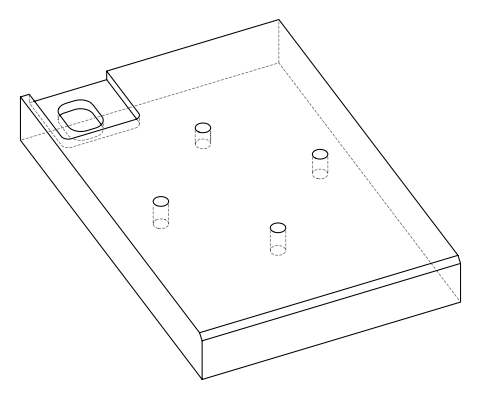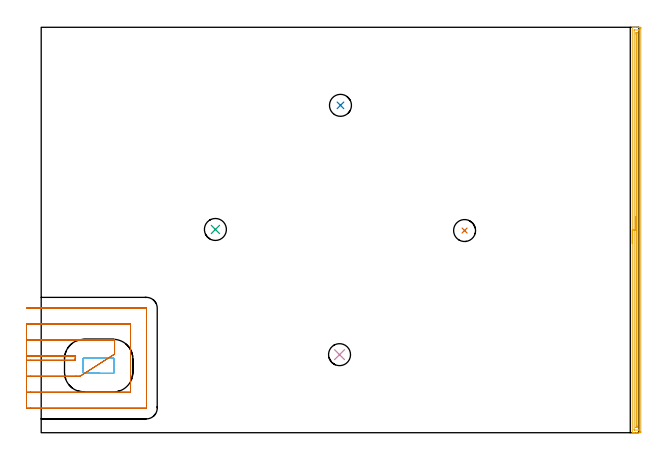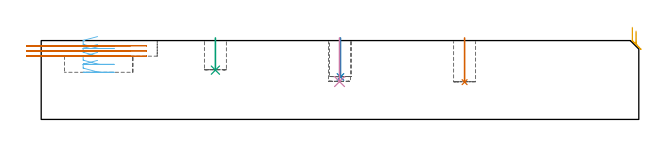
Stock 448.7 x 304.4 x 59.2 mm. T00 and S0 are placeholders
(PLAN: 7 operations, 3 tool changes, 14.8 min)
(1 INDEXABLE_INSERT_DRILL_BLIND_HOLE_FROM_SOLID | STEP1POCKET | NXT0302_004 | 0.13 min | 6614 mm3)
(2 INDEXABLE_INSERT_DRILL_BLIND_HOLE_FROM_SOLID_1 | STEP1POCKET_1 | NXT0302_004 | 0.12 min | 5783 mm3)
(3 INDEXABLE_INSERT_DRILL_BLIND_HOLE_FROM_SOLID_2 | STEP1POCKET_2 | NXT0302_004 | 0.1 min | 4694 mm3)
(4 INDEXABLE_INSERT_DRILL_BLIND_HOLE_FROM_SOLID_3 | STEP1POCKET_3 | NXT0302_004 | 0.13 min | 6528 mm3)
(5 AREA_MILL | FG_CHAMFER_SURFACE | UGT0205_001 | 7.47 min | 6234 mm3)
(6 MILL_RECTANGULAR_POCKET | POCKET_RECTANGULAR_STRAIGHT | UGT0201_006 | Follow Part, ap 7, ae 75% | 1.12 min | 43827 mm3)
(7 MILL_SLOT | SLOT_PARTIAL_RECTANGULAR | UGT0201_010 | Follow Part, ap 4, ae 75% | 5.72 min | 71081 mm3)
(TOOL NXT0302_004 | Index. Insert Drill 16.5mm [880-D1650L20-05] | D16.5 PA176 FL83 Z2)
(TOOL UGT0205_001 | Chamfer Mill 20 x 3 x 45 deg. | D20 FL50 Z2)
(TOOL UGT0201_006 | End Mill 28 mm | D28 FL25 Z2)
(TOOL UGT0201_010 | End Mill 16 mm | D16 FL22 Z2)
(OP 1 INDEXABLE_INSERT_DRILL_BLIND_HOLE_FROM_SOLID)
G17 G21 G94 G90
T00 M6
G54
G17 G0 G90 X317.9 Y151.8 S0 M3
G43 Z69.2 H1
G94 G81 G98 Z28. F250. R61.2
G80
M5
M2
(OP 2 INDEXABLE_INSERT_DRILL_BLIND_HOLE_FROM_SOLID_1)
G17 G21 G94 G90
T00 M6
G54
G17 G0 G90 X224.7 Y245.8 S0 M3
G43 Z69.2 H1
G94 G81 G98 Z31.9 F250. R61.2
G80
M5
M2
(OP 3 INDEXABLE_INSERT_DRILL_BLIND_HOLE_FROM_SOLID_2)
G17 G21 G94 G90
T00 M6
G54
G17 G0 G90 X130.8 Y152.6 S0 M3
G43 Z69.2 H1
G94 G81 G98 Z37. F250. R61.2
G80
M5
M2
(OP 4 INDEXABLE_INSERT_DRILL_BLIND_HOLE_FROM_SOLID_3)
G17 G21 G94 G90
T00 M6
G54
G17 G0 G90 X224. Y58.6 S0 M3
G43 Z69.2 H1
G94 G81 G98 Z28.4 F250. R61.2
G80
M5
M2
(OP 5 AREA_MILL)
G17 G21 G94 G90
T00 M6
G54
G17 G0 G90 X443.8 Y142.2 S1061 M3
G43 Z69.2 H0
G94 G1 Y142.238 Z68.328 F250.
Y142.352 Z67.463
Y142.541 Z66.612
Y142.803 Z65.78
Y143.137 Z64.974
Y143.54 Z64.2
Y144.008 Z63.464
Y144.54 Z62.772
Y145.129 Z62.129
Y145.772 Z61.54
Y146.464 Z61.008
Y147.2 Z60.54
Y147.974 Z60.137
Y148.78 Z59.803
Y149.612 Z59.541
Y150.463 Z59.352
Y151.328 Z59.238
Y152.2 Z59.2
Y304.217
X443.803 Y304.391 Z59.188
X443.838 Y304.4 Z59.153
X444.24 Z58.76
X444.498 Z58.502
X445.225 Z57.77
X446.476 Z56.521
X447.888 Z55.108
X448.513 Z54.483
X449.401 Z53.596
X449.663 Y304.398 Z53.334
X450.191 Y304.392 Z52.806
X450.194 Y304.305 Z52.803
X450.199 Y303.77 Z52.801
X450.2 Y303.228 Z52.8
Y0.983
X450.199 Y0.63 Z52.801
X450.194 Y0.095 Z52.803
X450.192 Y0.008 Z52.805
X449.663 Y0. Z53.334
X447. Z55.995
X445.588 Z57.408
X445.225 Z57.77
X444.24 Z58.76
X443.837 Y0.007 Z59.155
X443.803 Y0.01 Z59.188
X443.8 Y0.183 Z59.2
Y152.2
X445.214 Z57.786
Y301.992
X445.225 Y302.39 Z57.775
X445.698 Y302.399 Z57.302
X448.361 Z54.639
X448.775 Y302.39 Z54.225
X448.786 Y301.981 Z54.214
Y301.971
Y2.408
X448.775 Y2.01 Z54.225
X448.302 Y2.001 Z54.698
X445.639 Z57.361
X445.225 Y2.01 Z57.775
X445.214 Y2.419 Z57.786
Y2.429
Y152.2
X446.628 Z56.372
X446.629 Y299.299 Z56.371
X446.63 Y299.672 Z56.37
X446.633 Y300.193 Z56.367
X446.635 Y300.371 Z56.365
X446.803 Y300.391 Z56.197
X447. Y300.395 Z56.
X447.205 Y300.394 Z55.795
X447.341 Y300.39 Z55.659
X447.365 Y300.381 Z55.635
X447.367 Y300.362 Z55.633
X447.369 Y300.318 Z55.631
X447.371 Y300.193 Z55.629
Y5.101
X447.37 Y4.728 Z55.63
X447.367 Y4.207 Z55.633
X447.365 Y4.029 Z55.635
X447.197 Y4.009 Z55.803
X447. Y4.005 Z56.
X446.795 Y4.006 Z56.205
X446.659 Y4.01 Z56.341
X446.635 Y4.019 Z56.365
X446.633 Y4.038 Z56.367
X446.631 Y4.082 Z56.369
X446.629 Y4.207 Z56.371
X446.628 Y152.2 Z56.372
Y153.072 Z56.41
Y153.936 Z56.523
Y154.788 Z56.712
Y155.62 Z56.975
Y156.426 Z57.308
Y157.2 Z57.711
Y157.936 Z58.18
Y158.628 Z58.711
Y159.271 Z59.301
Y159.86 Z59.944
Y160.391 Z60.636
Y160.86 Z61.372
Y161.263 Z62.145
Y161.597 Z62.951
Y161.859 Z63.783
Y162.048 Z64.635
Y162.162 Z65.5
Y162.2 Z66.372
G0 Z69.2
M5
M2
(OP 6 MILL_RECTANGULAR_POCKET)
G17 G21 G94 G90
T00 M6
G54
G17 G0 G90 X42.346 Y56.1 S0 M3
G43 Z69.2 H0
Z62.2
G94 G1 X32.2 Z59.481 F250.
X32.116 Z59.459
X31.892 Y56.034 Z59.396
X31.701 Y55.899 Z59.333
X31.566 Y55.708 Z59.271
X31.5 Y55.484 Z59.208
Y45.216 Z56.457
X31.566 Y44.992 Z56.394
X31.701 Y44.801 Z56.332
X31.892 Y44.666 Z56.269
X32.116 Y44.6 Z56.206
X32.2 Z56.184
X43.15 Z53.25
X54.1 F500.
G3 X54.8 Y45.3 R0.7
G1 Y55.4
G3 X54.1 Y56.1 R0.7
G1 X32.2
G3 X31.5 Y55.4 R0.7
G1 Y45.3
G3 X32.2 Y44.6 R0.7
G1 X43.15
X44.15
G0 X42.346 Y56.1 Z56.25
G1 X32.2 Z53.531 F250.
X32.116 Z53.509
X31.892 Y56.034 Z53.446
X31.701 Y55.899 Z53.383
X31.566 Y55.708 Z53.321
X31.5 Y55.484 Z53.258
Y45.216 Z50.507
X31.566 Y44.992 Z50.444
X31.701 Y44.801 Z50.382
X31.892 Y44.666 Z50.319
X32.116 Y44.6 Z50.256
X32.2 Z50.234
X43.15 Z47.3
X54.1 F500.
G3 X54.8 Y45.3 R0.7
G1 Y55.4
G3 X54.1 Y56.1 R0.7
G1 X32.2
G3 X31.5 Y55.4 R0.7
G1 Y45.3
G3 X32.2 Y44.6 R0.7
G1 X43.15
X44.15
G0 X42.346 Y56.1 Z50.3
G1 X32.2 Z47.581 F250.
X32.116 Z47.559
X31.892 Y56.034 Z47.496
X31.701 Y55.899 Z47.433
X31.566 Y55.708 Z47.371
X31.5 Y55.484 Z47.308
Y45.216 Z44.557
X31.566 Y44.992 Z44.494
X31.701 Y44.801 Z44.432
X31.892 Y44.666 Z44.369
X32.116 Y44.6 Z44.306
X32.2 Z44.284
X43.15 Z41.35
X54.1 F500.
G3 X54.8 Y45.3 R0.7
G1 Y55.4
G3 X54.1 Y56.1 R0.7
G1 X32.2
G3 X31.5 Y55.4 R0.7
G1 Y45.3
G3 X32.2 Y44.6 R0.7
G1 X43.15
X44.15
G0 X42.346 Y56.1 Z44.35
G1 X32.2 Z41.631 F250.
X32.116 Z41.609
X31.892 Y56.034 Z41.546
X31.701 Y55.899 Z41.484
X31.566 Y55.708 Z41.421
X31.5 Y55.484 Z41.358
Y45.216 Z38.607
X31.566 Y44.992 Z38.544
X31.701 Y44.801 Z38.482
X31.892 Y44.666 Z38.419
X32.116 Y44.6 Z38.357
X32.2 Z38.334
X43.15 Z35.4
X54.1 F500.
G3 X54.8 Y45.3 R0.7
G1 Y55.4
G3 X54.1 Y56.1 R0.7
G1 X32.2
G3 X31.5 Y55.4 R0.7
G1 Y45.3
G3 X32.2 Y44.6 R0.7
G1 X43.15
X44.15
G0 Z69.2
M5
M2
(OP 7 MILL_SLOT)
G17 G21 G94 G90
T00 M6
G54
G17 G0 G90 X-11. Y54.4 S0 M3
G43 Z69.2 H0
Z55.3
G94 G1 X-8. F250.
X25.5 F500.
Y54.761
G2 X25.872 Y57.6 R7.424
G1 X-8.
X-11. F250.
Y42.4
X-8.
X26.158 F500.
X29.158 F250.
X55.1 Y59.026 F500.
Y62.026 F250.
Y69.6 F500.
X-8.
X-11. F250.
Y30.4
X-8.
X67.1 F500.
Y81.6
X-8.
X-11. F250.
Y18.4
X-8.
X79. F500.
X79.055 Y18.405
X79.095 Y18.445
X79.1 Y18.5
Y93.5
X79.095 Y93.555
X79.055 Y93.595
X79. Y93.6
X-8.
X-11. F250.
G0 Y54.4 Z51.4
G1 X-8.
X25.5 F500.
Y54.761
G2 X25.872 Y57.6 R7.424
G1 X-8.
X-11. F250.
Y42.4
X-8.
X26.158 F500.
X29.158 F250.
X55.1 Y59.026 F500.
Y62.026 F250.
Y69.6 F500.
X-8.
X-11. F250.
Y30.4
X-8.
X67.1 F500.
Y81.6
X-8.
X-11. F250.
Y18.4
X-8.
X79. F500.
X79.055 Y18.405
X79.095 Y18.445
X79.1 Y18.5
Y93.5
X79.095 Y93.555
X79.055 Y93.595
X79. Y93.6
X-8.
X-11. F250.
G0 Y54.4 Z47.5
G1 X-8.
X25.5 F500.
Y54.761
G2 X25.872 Y57.6 R7.424
G1 X-8.
X-11. F250.
Y42.4
X-8.
X26.158 F500.
X29.158 F250.
X55.1 Y59.026 F500.
Y62.026 F250.
Y69.6 F500.
X-8.
X-11. F250.
Y30.4
X-8.
X67.1 F500.
Y81.6
X-8.
X-11. F250.
Y18.4
X-8.
X79. F500.
X79.055 Y18.405
X79.095 Y18.445
X79.1 Y18.5
Y93.5
X79.095 Y93.555
X79.055 Y93.595
X79. Y93.6
X-8.
X-11. F250.
G0 Z69.2
M5
M2
